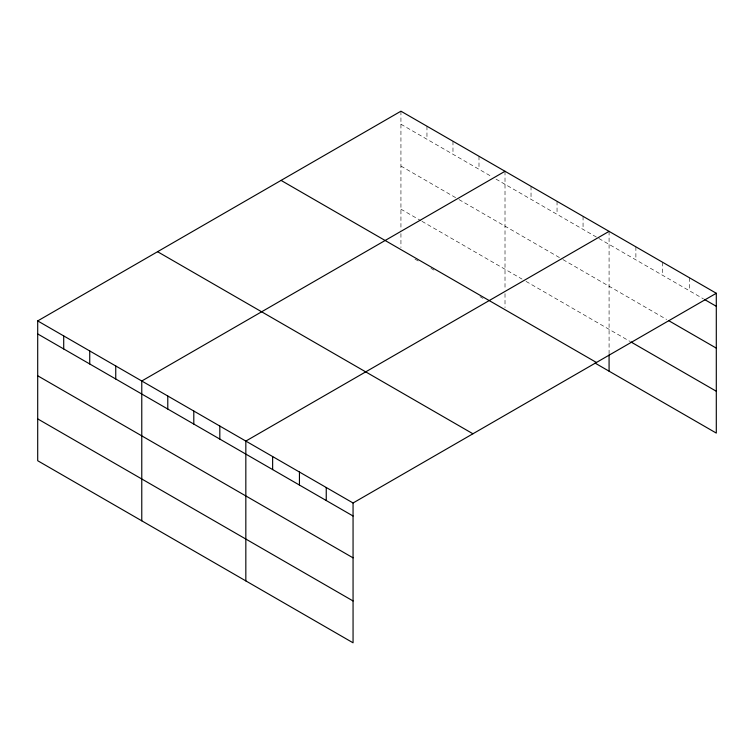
<?xml version="1.0" encoding="UTF-8"?>
<svg xmlns="http://www.w3.org/2000/svg" width="754" height="754" viewBox="0 0 754 754"><rect width="100%" height="100%" fill="white"/><g stroke="black" fill="none" stroke-linecap="round" stroke-linejoin="round"><path stroke-width="0.57" stroke-dasharray="3.77 2.83" d="M400.939 124.222L492.004 176.794M496.009 179.103L703.397 298.838M400.939 166.069L457.98 198.999M458.979 199.574L562.05 259.074M563.049 259.659L666.659 319.479M400.939 209.178L420.958 220.724M421.957 221.308L522.022 279.074M526.028 281.393L629.929 341.373M414.954 259.103L418.96 261.412M430.968 268.349L433.965 270.083M479.996 296.652L482.994 298.386M689.495 277.792L689.495 290.818M662.691 262.317L662.691 275.342M635.886 246.841L635.886 259.866M609.081 231.365L609.081 353.749M583.059 216.341L583.059 229.367M557.046 201.318L557.046 214.353M531.033 186.304L531.033 199.329M505.01 171.281L505.01 289.018M505.01 293.664L505.01 307.613M478.997 156.257L478.997 169.282M452.975 141.243L452.975 154.268M426.962 126.22L426.962 139.245M400.939 111.196L400.939 230.093M400.939 233.58L400.939 247.529"/><path stroke-width="1.13" d="M716.3 293.268L353.061 502.984L353.061 642.804L37.7 460.732L37.7 320.912L400.939 111.196L716.3 293.268L716.3 433.088L595.066 363.089M505.01 171.281L141.771 380.996L141.771 520.816M609.081 231.365L245.832 441.081L245.832 580.9M704.387 299.413L716.3 306.294M668.647 320.62L716.3 348.131M630.919 341.948L716.3 391.241M281.072 180.404L596.433 362.476M157.567 251.704L472.928 433.776M37.7 320.912L353.061 502.984M37.7 333.937L353.061 516.009M37.7 375.784L353.061 557.847M37.7 418.894L353.061 600.957M609.081 354.908L609.081 371.185M326.246 487.508L326.246 500.533M299.442 472.032L299.442 485.058M272.637 456.556L272.637 469.582M219.819 426.057L219.819 439.082M193.797 411.043L193.797 424.068M167.784 396.02L167.784 409.045M115.748 365.973L115.748 379.008M89.735 350.959L89.735 363.984M63.713 335.935L63.713 348.961"/></g></svg>
